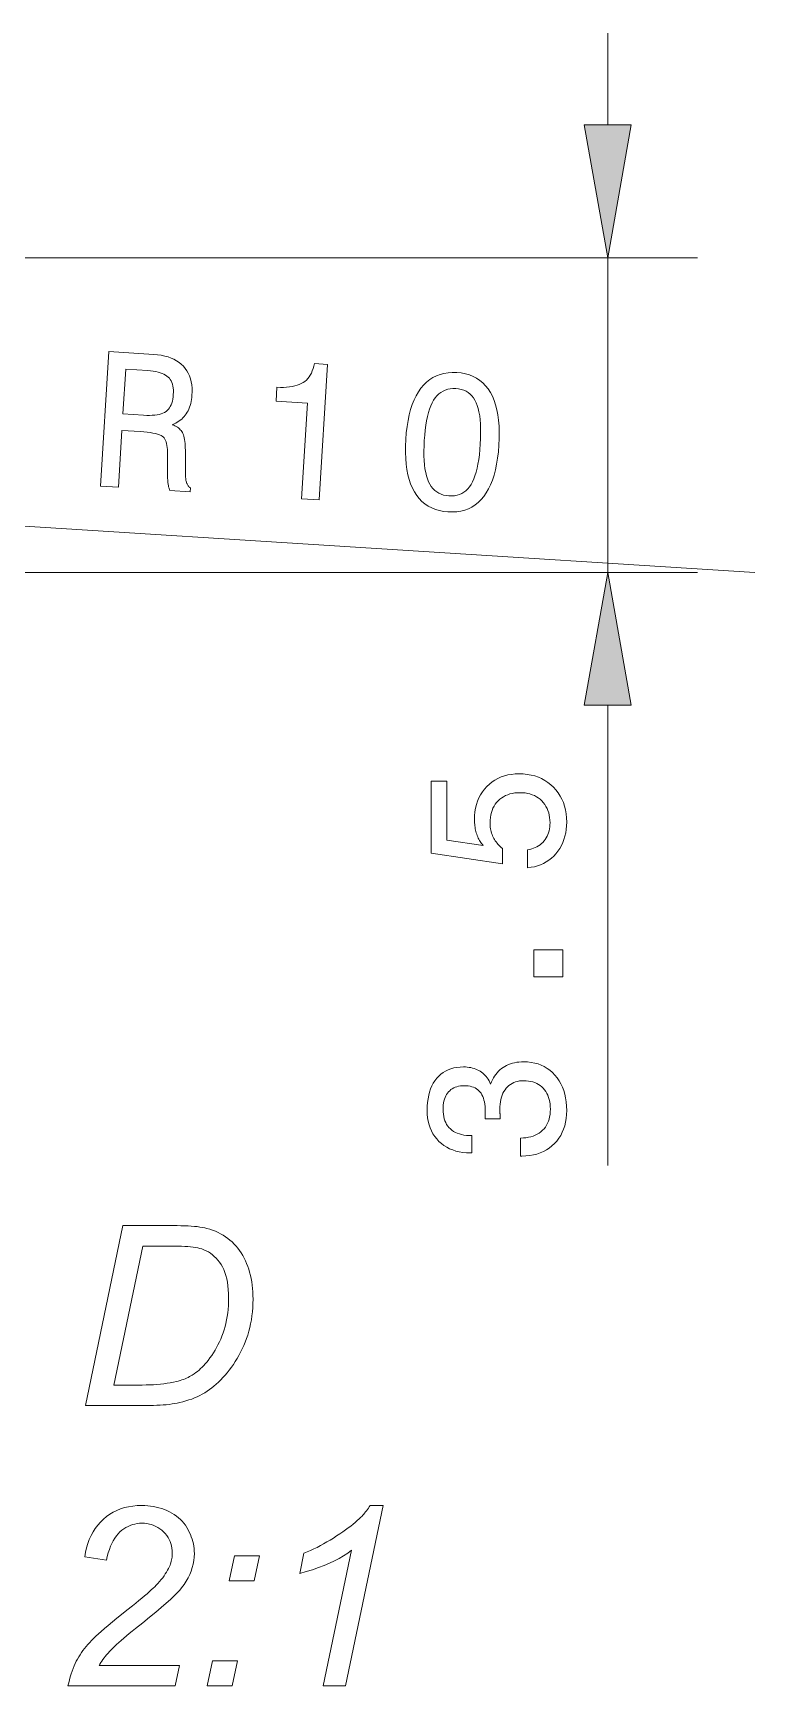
# Model space of a CAD drawing. Extents: x 0 to 297, y 0 to 420.
# Drawn here: x 234.82 to 250.89, y 331.59 to 368.37 of the extents above; entities that cross this region are included whole.
import ezdxf

# ---------------------------------------------------------------- set-up
doc = ezdxf.new("R2010")
doc.units = 0

msp = doc.modelspace()

# ---------------------------------------------------------------- linework, layer by layer
at = {"color": 7, "lineweight": 13, "ltscale": 0.051139}
msp.add_line((247.615, 366.322), (247.615, 368.367), dxfattribs=at)
at = {"color": 7, "lineweight": 13, "ltscale": 0.453062}
msp.add_line((231.493, 363.367), (249.615, 363.367), dxfattribs=at)
at = {"color": 7, "lineweight": 13, "ltscale": 0.175}
msp.add_line((247.615, 356.367), (247.615, 363.367), dxfattribs=at)
at = {"color": 7, "lineweight": 13, "ltscale": 0.426139}
msp.add_line((233.881, 357.44), (250.893, 356.367), dxfattribs=at)
at = {"color": 7, "lineweight": 13, "ltscale": 0.468063}
msp.add_line((230.893, 356.367), (249.615, 356.367), dxfattribs=at)
at = {"color": 7, "lineweight": 13, "ltscale": 0.256111}
msp.add_line((247.615, 343.168), (247.615, 353.413), dxfattribs=at)
at = {"color": 7, "lineweight": 13}
for points in [[(247.094, 366.322), (247.615, 363.367), (248.136, 366.322)], [(236.322, 358.288), (236.511, 361.278), (237.51, 361.215), (237.596, 361.207), (237.678, 361.196), (237.755, 361.18), (237.828, 361.16), (237.896, 361.136), (237.959, 361.108), (238.019, 361.076), (238.073, 361.039), (238.124, 360.999), (238.169, 360.955), (238.211, 360.906), (238.247, 360.854), (238.278, 360.799), (238.305, 360.739), (238.326, 360.676), (238.343, 360.609), (238.355, 360.539), (238.362, 360.465), (238.364, 360.387), (238.361, 360.306), (238.357, 360.257), (238.351, 360.211), (238.343, 360.165), (238.333, 360.122), (238.322, 360.08), (238.308, 360.04), (238.293, 360.001), (238.275, 359.964), (238.256, 359.929), (238.235, 359.895), (238.212, 359.863), (238.187, 359.833), (238.16, 359.805), (238.132, 359.778), (238.101, 359.753), (238.069, 359.729), (238.035, 359.708), (238, 359.688), (237.962, 359.67), (237.923, 359.653), (237.954, 359.64), (237.983, 359.627), (238.011, 359.612), (238.036, 359.596), (238.06, 359.579), (238.081, 359.561), (238.101, 359.541), (238.118, 359.521), (238.134, 359.5), (238.148, 359.477), (238.16, 359.453), (238.171, 359.425), (238.181, 359.394), (238.19, 359.359), (238.197, 359.321), (238.203, 359.28), (238.208, 359.236), (238.211, 359.188), (238.213, 359.138), (238.214, 359.083), (238.215, 358.595), (238.215, 358.565), (238.216, 358.535), (238.218, 358.508), (238.219, 358.482), (238.222, 358.458), (238.224, 358.435), (238.228, 358.414), (238.232, 358.395), (238.236, 358.377), (238.24, 358.361), (238.246, 358.347), (238.252, 358.333), (238.259, 358.319), (238.266, 358.306), (238.274, 358.294), (238.283, 358.283), (238.293, 358.272), (238.303, 358.262), (238.314, 358.253), (238.326, 358.244), (238.321, 358.162), (237.868, 358.191), (237.863, 358.201), (237.858, 358.213), (237.854, 358.225), (237.85, 358.238), (237.845, 358.253), (237.842, 358.268), (237.838, 358.284), (237.835, 358.301), (237.832, 358.32), (237.829, 358.339), (237.827, 358.359), (237.825, 358.381), (237.823, 358.404), (237.821, 358.428), (237.82, 358.453), (237.818, 358.48), (237.817, 358.509), (237.817, 358.538), (237.816, 358.569), (237.816, 358.602), (237.82, 358.99), (237.819, 359.047), (237.816, 359.099), (237.812, 359.148), (237.805, 359.193), (237.796, 359.234), (237.786, 359.271), (237.773, 359.304), (237.759, 359.333), (237.742, 359.357), (237.724, 359.378), (237.701, 359.397), (237.672, 359.414), (237.637, 359.429), (237.595, 359.443), (237.547, 359.456), (237.493, 359.467), (237.432, 359.478), (237.365, 359.486), (237.291, 359.493), (237.212, 359.499), (236.801, 359.525), (236.722, 358.263)], [(237.375, 360.856), (236.887, 360.887), (236.824, 359.891), (237.285, 359.862), (237.353, 359.859), (237.418, 359.859), (237.478, 359.861), (237.533, 359.865), (237.585, 359.872), (237.633, 359.882), (237.677, 359.895), (237.716, 359.909), (237.751, 359.927), (237.783, 359.947), (237.811, 359.97), (237.836, 359.996), (237.859, 360.026), (237.879, 360.059), (237.897, 360.095), (237.912, 360.134), (237.924, 360.176), (237.934, 360.222), (237.941, 360.271), (237.946, 360.323), (237.948, 360.375), (237.947, 360.424), (237.943, 360.47), (237.936, 360.513), (237.926, 360.553), (237.913, 360.59), (237.898, 360.625), (237.879, 360.657), (237.858, 360.686), (237.833, 360.712), (237.805, 360.735), (237.773, 360.757), (237.737, 360.777), (237.698, 360.794), (237.654, 360.809), (237.606, 360.823), (237.554, 360.834), (237.499, 360.843), (237.439, 360.851)], [(240.798, 358.006), (240.932, 360.135), (240.234, 360.179), (240.253, 360.484), (240.328, 360.482), (240.4, 360.483), (240.467, 360.486), (240.531, 360.493), (240.591, 360.502), (240.647, 360.514), (240.7, 360.529), (240.748, 360.546), (240.793, 360.567), (240.834, 360.59), (240.872, 360.617), (240.907, 360.647), (240.939, 360.68), (240.969, 360.717), (240.995, 360.758), (241.019, 360.802), (241.04, 360.849), (241.059, 360.9), (241.074, 360.955), (241.087, 361.013), (241.379, 360.994), (241.189, 357.981)], [(243.12, 359.325), (243.132, 359.474), (243.149, 359.614), (243.171, 359.747), (243.197, 359.872), (243.229, 359.99), (243.265, 360.1), (243.306, 360.203), (243.352, 360.298), (243.403, 360.385), (243.458, 360.465), (243.519, 360.537), (243.583, 360.6), (243.652, 360.656), (243.725, 360.703), (243.803, 360.742), (243.885, 360.772), (243.971, 360.795), (244.061, 360.809), (244.156, 360.815), (244.256, 360.813), (244.355, 360.803), (244.449, 360.785), (244.538, 360.759), (244.621, 360.727), (244.698, 360.686), (244.77, 360.638), (244.837, 360.583), (244.898, 360.519), (244.954, 360.449), (245.004, 360.371), (245.049, 360.285), (245.087, 360.192), (245.121, 360.093), (245.148, 359.986), (245.17, 359.872), (245.186, 359.75), (245.196, 359.622), (245.201, 359.487), (245.2, 359.344), (245.193, 359.195), (245.181, 359.046), (245.164, 358.905), (245.142, 358.771), (245.116, 358.646), (245.085, 358.528), (245.049, 358.418), (245.009, 358.316), (244.963, 358.222), (244.913, 358.135), (244.858, 358.056), (244.798, 357.985), (244.734, 357.922), (244.666, 357.868), (244.593, 357.821), (244.515, 357.783), (244.433, 357.753), (244.347, 357.731), (244.256, 357.717), (244.16, 357.711), (244.06, 357.714), (243.961, 357.724), (243.868, 357.741), (243.78, 357.767), (243.697, 357.8), (243.62, 357.84), (243.548, 357.888), (243.481, 357.944), (243.42, 358.007), (243.363, 358.077), (243.313, 358.156), (243.268, 358.241), (243.228, 358.334), (243.195, 358.433), (243.167, 358.54), (243.145, 358.653), (243.128, 358.774), (243.118, 358.901), (243.113, 359.036), (243.114, 359.177)], [(243.533, 359.299), (243.527, 359.179), (243.524, 359.065), (243.525, 358.957), (243.529, 358.856), (243.537, 358.761), (243.548, 358.673), (243.563, 358.591), (243.581, 358.516), (243.602, 358.447), (243.627, 358.384), (243.656, 358.327), (243.688, 358.276), (243.724, 358.231), (243.764, 358.191), (243.808, 358.156), (243.855, 358.127), (243.906, 358.104), (243.961, 358.086), (244.02, 358.074), (244.082, 358.067), (244.146, 358.066), (244.206, 358.071), (244.263, 358.081), (244.316, 358.098), (244.367, 358.12), (244.414, 358.149), (244.459, 358.183), (244.5, 358.223), (244.538, 358.269), (244.573, 358.321), (244.605, 358.38), (244.634, 358.445), (244.661, 358.518), (244.685, 358.597), (244.707, 358.683), (244.727, 358.777), (244.743, 358.877), (244.758, 358.985), (244.769, 359.099), (244.778, 359.221), (244.785, 359.343), (244.787, 359.458), (244.787, 359.567), (244.783, 359.669), (244.775, 359.764), (244.765, 359.853), (244.75, 359.935), (244.733, 360.011), (244.712, 360.079), (244.687, 360.141), (244.659, 360.197), (244.628, 360.248), (244.592, 360.293), (244.552, 360.332), (244.509, 360.366), (244.461, 360.395), (244.41, 360.418), (244.355, 360.436), (244.296, 360.448), (244.233, 360.455), (244.17, 360.456), (244.11, 360.451), (244.054, 360.44), (244, 360.424), (243.949, 360.401), (243.902, 360.372), (243.857, 360.337), (243.815, 360.297), (243.777, 360.25), (243.741, 360.198), (243.709, 360.139), (243.679, 360.073), (243.651, 360), (243.627, 359.921), (243.604, 359.834), (243.585, 359.741), (243.568, 359.641), (243.554, 359.534), (243.542, 359.42)], [(248.136, 353.413), (247.615, 356.367), (247.094, 353.413)], [(245.833, 349.795), (245.833, 350.195), (245.879, 350.203), (245.923, 350.214), (245.964, 350.228), (246.004, 350.243), (246.041, 350.262), (246.077, 350.282), (246.111, 350.306), (246.142, 350.331), (246.171, 350.359), (246.199, 350.39), (246.224, 350.423), (246.246, 350.457), (246.266, 350.493), (246.283, 350.531), (246.298, 350.571), (246.309, 350.613), (246.319, 350.656), (246.325, 350.701), (246.329, 350.747), (246.331, 350.796), (246.329, 350.855), (246.323, 350.912), (246.314, 350.966), (246.301, 351.018), (246.285, 351.068), (246.265, 351.115), (246.241, 351.16), (246.213, 351.203), (246.182, 351.243), (246.147, 351.281), (246.109, 351.316), (246.069, 351.347), (246.027, 351.374), (245.982, 351.398), (245.935, 351.418), (245.885, 351.435), (245.834, 351.448), (245.779, 351.457), (245.723, 351.462), (245.664, 351.464), (245.604, 351.462), (245.547, 351.457), (245.492, 351.448), (245.44, 351.435), (245.39, 351.419), (245.342, 351.399), (245.297, 351.375), (245.255, 351.348), (245.215, 351.317), (245.177, 351.283), (245.143, 351.245), (245.112, 351.205), (245.085, 351.163), (245.061, 351.118), (245.041, 351.071), (245.025, 351.021), (245.012, 350.968), (245.003, 350.913), (244.998, 350.856), (244.996, 350.796), (244.997, 350.761), (244.999, 350.727), (245.002, 350.694), (245.007, 350.661), (245.013, 350.629), (245.021, 350.597), (245.03, 350.566), (245.041, 350.536), (245.052, 350.506), (245.066, 350.477), (245.08, 350.448), (245.096, 350.42), (245.113, 350.393), (245.132, 350.367), (245.152, 350.341), (245.173, 350.317), (245.196, 350.292), (245.22, 350.269), (245.246, 350.246), (245.272, 350.225), (245.272, 349.881), (243.683, 350.117), (243.683, 351.719), (244.037, 351.719), (244.037, 350.406), (244.844, 350.286), (244.826, 350.308), (244.808, 350.33), (244.791, 350.354), (244.776, 350.378), (244.761, 350.403), (244.747, 350.429), (244.734, 350.455), (244.721, 350.483), (244.71, 350.511), (244.7, 350.54), (244.69, 350.569), (244.682, 350.599), (244.675, 350.63), (244.668, 350.661), (244.663, 350.693), (244.658, 350.725), (244.655, 350.758), (244.652, 350.791), (244.651, 350.825), (244.65, 350.859), (244.653, 350.95), (244.661, 351.037), (244.675, 351.12), (244.694, 351.2), (244.719, 351.276), (244.749, 351.348), (244.785, 351.417), (244.826, 351.483), (244.872, 351.544), (244.924, 351.602), (244.981, 351.656), (245.041, 351.704), (245.104, 351.746), (245.171, 351.782), (245.241, 351.813), (245.315, 351.839), (245.392, 351.858), (245.472, 351.872), (245.556, 351.881), (245.643, 351.884), (245.736, 351.881), (245.825, 351.872), (245.911, 351.857), (245.992, 351.836), (246.071, 351.809), (246.145, 351.776), (246.217, 351.738), (246.284, 351.693), (246.348, 351.642), (246.409, 351.585), (246.464, 351.524), (246.514, 351.459), (246.558, 351.39), (246.596, 351.318), (246.628, 351.242), (246.655, 351.163), (246.675, 351.079), (246.69, 350.993), (246.699, 350.902), (246.702, 350.809), (246.699, 350.725), (246.692, 350.645), (246.68, 350.567), (246.663, 350.493), (246.642, 350.421), (246.615, 350.352), (246.584, 350.286), (246.548, 350.223), (246.508, 350.163), (246.462, 350.105), (246.413, 350.052), (246.361, 350.004), (246.305, 349.96), (246.247, 349.922), (246.185, 349.888), (246.121, 349.859), (246.053, 349.836), (245.983, 349.817), (245.91, 349.803)], [(246.615, 347.368), (245.972, 347.368), (245.972, 347.965), (246.615, 347.965)], [(245.675, 343.379), (245.675, 343.778), (245.737, 343.781), (245.796, 343.787), (245.852, 343.796), (245.905, 343.809), (245.956, 343.824), (246.003, 343.843), (246.048, 343.866), (246.09, 343.891), (246.129, 343.92), (246.165, 343.952), (246.198, 343.986), (246.228, 344.024), (246.254, 344.064), (246.276, 344.107), (246.296, 344.153), (246.311, 344.201), (246.323, 344.252), (246.332, 344.305), (246.337, 344.362), (246.339, 344.421), (246.337, 344.478), (246.333, 344.534), (246.325, 344.586), (246.314, 344.637), (246.299, 344.684), (246.282, 344.73), (246.262, 344.772), (246.238, 344.813), (246.211, 344.85), (246.181, 344.886), (246.148, 344.918), (246.113, 344.947), (246.075, 344.972), (246.036, 344.994), (245.993, 345.013), (245.949, 345.028), (245.902, 345.04), (245.852, 345.048), (245.801, 345.054), (245.747, 345.055), (245.698, 345.054), (245.651, 345.049), (245.606, 345.04), (245.564, 345.028), (245.523, 345.013), (245.485, 344.995), (245.45, 344.973), (245.416, 344.948), (245.385, 344.919), (245.356, 344.888), (245.329, 344.853), (245.305, 344.815), (245.284, 344.775), (245.266, 344.732), (245.25, 344.686), (245.238, 344.638), (245.228, 344.586), (245.221, 344.532), (245.217, 344.476), (245.215, 344.416), (245.215, 344.408), (245.215, 344.399), (245.216, 344.391), (245.216, 344.382), (245.216, 344.373), (245.216, 344.364), (245.216, 344.355), (245.217, 344.346), (245.217, 344.337), (245.217, 344.328), (245.218, 344.318), (245.218, 344.308), (245.219, 344.297), (245.219, 344.286), (245.22, 344.274), (245.221, 344.262), (245.221, 344.249), (245.222, 344.235), (245.223, 344.221), (245.224, 344.206), (244.884, 344.206), (244.885, 344.215), (244.885, 344.224), (244.885, 344.233), (244.886, 344.242), (244.886, 344.251), (244.886, 344.26), (244.887, 344.268), (244.887, 344.277), (244.887, 344.286), (244.887, 344.294), (244.888, 344.303), (244.888, 344.311), (244.888, 344.319), (244.888, 344.327), (244.888, 344.335), (244.888, 344.342), (244.888, 344.35), (244.889, 344.358), (244.889, 344.365), (244.889, 344.372), (244.887, 344.429), (244.884, 344.483), (244.878, 344.533), (244.87, 344.581), (244.86, 344.625), (244.847, 344.667), (244.832, 344.706), (244.815, 344.741), (244.795, 344.774), (244.774, 344.803), (244.749, 344.83), (244.723, 344.854), (244.694, 344.875), (244.662, 344.893), (244.628, 344.908), (244.592, 344.921), (244.553, 344.931), (244.512, 344.938), (244.469, 344.942), (244.423, 344.943), (244.378, 344.942), (244.336, 344.938), (244.296, 344.931), (244.257, 344.922), (244.221, 344.91), (244.187, 344.895), (244.156, 344.877), (244.126, 344.856), (244.098, 344.833), (244.073, 344.808), (244.049, 344.779), (244.029, 344.748), (244.01, 344.715), (243.994, 344.68), (243.981, 344.642), (243.97, 344.601), (243.961, 344.559), (243.955, 344.514), (243.952, 344.466), (243.95, 344.416), (243.952, 344.36), (243.957, 344.307), (243.965, 344.257), (243.976, 344.209), (243.991, 344.164), (244.009, 344.122), (244.03, 344.083), (244.054, 344.046), (244.082, 344.012), (244.113, 343.981), (244.147, 343.953), (244.184, 343.928), (244.224, 343.905), (244.267, 343.886), (244.313, 343.87), (244.362, 343.856), (244.414, 343.846), (244.47, 343.838), (244.528, 343.834), (244.589, 343.832), (244.589, 343.449), (244.56, 343.449), (244.473, 343.451), (244.391, 343.459), (244.311, 343.472), (244.236, 343.49), (244.164, 343.513), (244.095, 343.541), (244.031, 343.574), (243.969, 343.613), (243.912, 343.656), (243.858, 343.705), (243.808, 343.758), (243.764, 343.815), (243.724, 343.875), (243.69, 343.938), (243.662, 344.006), (243.638, 344.076), (243.62, 344.151), (243.607, 344.229), (243.599, 344.31), (243.596, 344.395), (243.598, 344.485), (243.605, 344.571), (243.615, 344.653), (243.63, 344.73), (243.649, 344.803), (243.673, 344.872), (243.701, 344.938), (243.732, 344.998), (243.769, 345.055), (243.809, 345.108), (243.853, 345.156), (243.901, 345.199), (243.952, 345.237), (244.006, 345.27), (244.064, 345.298), (244.125, 345.32), (244.19, 345.338), (244.258, 345.351), (244.329, 345.358), (244.404, 345.361), (244.446, 345.36), (244.488, 345.357), (244.528, 345.352), (244.567, 345.346), (244.605, 345.337), (244.641, 345.326), (244.677, 345.314), (244.711, 345.3), (244.743, 345.283), (244.775, 345.265), (244.805, 345.245), (244.833, 345.223), (244.86, 345.199), (244.886, 345.174), (244.91, 345.146), (244.933, 345.117), (244.954, 345.086), (244.974, 345.053), (244.992, 345.018), (245.009, 344.981), (245.027, 345.029), (245.048, 345.074), (245.071, 345.116), (245.095, 345.157), (245.122, 345.195), (245.151, 345.23), (245.181, 345.264), (245.214, 345.294), (245.248, 345.323), (245.285, 345.349), (245.323, 345.373), (245.363, 345.395), (245.405, 345.413), (245.449, 345.43), (245.494, 345.443), (245.541, 345.455), (245.59, 345.464), (245.64, 345.47), (245.693, 345.474), (245.747, 345.475), (245.831, 345.472), (245.913, 345.463), (245.991, 345.448), (246.065, 345.428), (246.136, 345.401), (246.204, 345.369), (246.268, 345.33), (246.329, 345.286), (246.386, 345.236), (246.44, 345.18), (246.49, 345.119), (246.534, 345.054), (246.574, 344.985), (246.608, 344.912), (246.636, 344.836), (246.66, 344.756), (246.678, 344.671), (246.691, 344.583), (246.699, 344.491), (246.702, 344.395), (246.699, 344.304), (246.691, 344.217), (246.677, 344.134), (246.658, 344.054), (246.634, 343.978), (246.604, 343.906), (246.568, 343.838), (246.528, 343.773), (246.481, 343.712), (246.43, 343.655), (246.373, 343.603), (246.314, 343.556), (246.25, 343.515), (246.183, 343.479), (246.112, 343.448), (246.038, 343.423), (245.96, 343.404), (245.878, 343.39), (245.793, 343.382), (245.704, 343.379)], [(235.99, 337.83), (236.825, 341.83), (238.031, 341.83), (238.116, 341.829), (238.196, 341.827), (238.273, 341.824), (238.345, 341.82), (238.414, 341.814), (238.478, 341.807), (238.538, 341.799), (238.594, 341.79), (238.646, 341.779), (238.694, 341.767), (238.759, 341.749), (238.821, 341.728), (238.882, 341.704), (238.941, 341.678), (238.998, 341.649), (239.053, 341.618), (239.106, 341.584), (239.157, 341.547), (239.206, 341.508), (239.253, 341.466), (239.299, 341.421), (239.342, 341.374), (239.382, 341.326), (239.421, 341.275), (239.457, 341.222), (239.49, 341.166), (239.522, 341.109), (239.551, 341.049), (239.578, 340.988), (239.603, 340.924), (239.625, 340.858), (239.645, 340.791), (239.663, 340.722), (239.678, 340.651), (239.691, 340.579), (239.701, 340.506), (239.709, 340.431), (239.715, 340.354), (239.719, 340.275), (239.72, 340.195), (239.719, 340.1), (239.714, 340.006), (239.707, 339.913), (239.697, 339.823), (239.684, 339.734), (239.667, 339.647), (239.648, 339.561), (239.627, 339.478), (239.602, 339.396), (239.574, 339.315), (239.544, 339.237), (239.512, 339.16), (239.478, 339.086), (239.443, 339.013), (239.406, 338.942), (239.366, 338.873), (239.326, 338.806), (239.283, 338.741), (239.238, 338.678), (239.192, 338.617), (239.145, 338.558), (239.097, 338.502), (239.048, 338.448), (239, 338.397), (238.951, 338.348), (238.901, 338.302), (238.851, 338.259), (238.8, 338.218), (238.75, 338.18), (238.698, 338.145), (238.646, 338.112), (238.591, 338.08), (238.535, 338.051), (238.477, 338.023), (238.417, 337.997), (238.355, 337.972), (238.291, 337.95), (238.225, 337.929), (238.158, 337.91), (238.088, 337.893), (238.034, 337.881), (237.977, 337.87), (237.917, 337.861), (237.855, 337.852), (237.79, 337.845), (237.723, 337.84), (237.654, 337.835), (237.582, 337.832), (237.508, 337.83), (237.431, 337.83)], [(236.62, 338.283), (237.253, 338.283), (237.338, 338.284), (237.421, 338.286), (237.502, 338.29), (237.581, 338.295), (237.658, 338.302), (237.733, 338.311), (237.806, 338.321), (237.878, 338.333), (237.947, 338.347), (238.015, 338.362), (238.056, 338.372), (238.095, 338.383), (238.134, 338.395), (238.171, 338.409), (238.207, 338.423), (238.242, 338.437), (238.276, 338.453), (238.308, 338.47), (238.339, 338.488), (238.369, 338.506), (238.408, 338.532), (238.445, 338.559), (238.482, 338.587), (238.519, 338.617), (238.554, 338.649), (238.589, 338.682), (238.623, 338.717), (238.657, 338.754), (238.689, 338.792), (238.721, 338.831), (238.762, 338.885), (238.801, 338.941), (238.838, 338.998), (238.874, 339.057), (238.908, 339.117), (238.94, 339.179), (238.971, 339.242), (239, 339.307), (239.027, 339.373), (239.053, 339.441), (239.076, 339.51), (239.098, 339.582), (239.116, 339.655), (239.132, 339.73), (239.146, 339.807), (239.157, 339.886), (239.166, 339.966), (239.172, 340.049), (239.176, 340.134), (239.177, 340.22), (239.175, 340.315), (239.17, 340.405), (239.162, 340.491), (239.15, 340.572), (239.135, 340.649), (239.116, 340.722), (239.094, 340.79), (239.069, 340.853), (239.04, 340.912), (239.008, 340.966), (238.973, 341.017), (238.937, 341.063), (238.898, 341.107), (238.858, 341.146), (238.816, 341.183), (238.771, 341.216), (238.726, 341.245), (238.678, 341.27), (238.628, 341.293), (238.577, 341.311), (238.536, 341.323), (238.491, 341.334), (238.441, 341.343), (238.387, 341.352), (238.329, 341.358), (238.267, 341.364), (238.2, 341.368), (238.129, 341.372), (238.053, 341.373), (237.974, 341.374), (237.267, 341.374)], [(235.601, 331.587), (235.617, 331.657), (235.634, 331.725), (235.652, 331.791), (235.672, 331.854), (235.692, 331.915), (235.714, 331.974), (235.737, 332.031), (235.761, 332.085), (235.786, 332.136), (235.813, 332.186), (235.841, 332.234), (235.87, 332.281), (235.902, 332.329), (235.935, 332.375), (235.97, 332.421), (236.007, 332.467), (236.045, 332.512), (236.086, 332.556), (236.128, 332.601), (236.172, 332.644), (236.22, 332.691), (236.278, 332.743), (236.343, 332.801), (236.417, 332.865), (236.499, 332.934), (236.589, 333.01), (236.688, 333.092), (236.795, 333.179), (236.91, 333.272), (237.034, 333.371), (237.109, 333.431), (237.179, 333.488), (237.244, 333.542), (237.304, 333.592), (237.36, 333.639), (237.41, 333.683), (237.456, 333.724), (237.497, 333.762), (237.532, 333.796), (237.563, 333.827), (237.603, 333.87), (237.641, 333.912), (237.676, 333.954), (237.709, 333.996), (237.74, 334.038), (237.768, 334.079), (237.795, 334.121), (237.819, 334.162), (237.841, 334.204), (237.861, 334.245), (237.872, 334.273), (237.883, 334.301), (237.893, 334.33), (237.901, 334.36), (237.908, 334.39), (237.913, 334.42), (237.918, 334.451), (237.921, 334.483), (237.923, 334.515), (237.923, 334.547), (237.921, 334.602), (237.915, 334.654), (237.906, 334.705), (237.892, 334.755), (237.875, 334.802), (237.853, 334.848), (237.828, 334.892), (237.798, 334.935), (237.765, 334.976), (237.728, 335.015), (237.688, 335.052), (237.647, 335.085), (237.603, 335.113), (237.558, 335.138), (237.511, 335.16), (237.462, 335.177), (237.412, 335.19), (237.359, 335.2), (237.305, 335.206), (237.249, 335.208), (237.194, 335.206), (237.14, 335.2), (237.087, 335.19), (237.036, 335.176), (236.986, 335.159), (236.938, 335.137), (236.891, 335.112), (236.845, 335.083), (236.801, 335.05), (236.758, 335.013), (236.717, 334.971), (236.679, 334.925), (236.643, 334.874), (236.609, 334.819), (236.578, 334.759), (236.549, 334.694), (236.523, 334.624), (236.499, 334.549), (236.477, 334.47), (236.458, 334.386), (235.975, 334.457), (235.992, 334.561), (236.014, 334.661), (236.042, 334.756), (236.075, 334.847), (236.114, 334.933), (236.158, 335.015), (236.207, 335.092), (236.262, 335.165), (236.323, 335.233), (236.389, 335.296), (236.459, 335.355), (236.532, 335.407), (236.609, 335.453), (236.689, 335.493), (236.773, 335.527), (236.86, 335.554), (236.95, 335.576), (237.044, 335.591), (237.141, 335.6), (237.241, 335.603), (237.309, 335.602), (237.375, 335.598), (237.44, 335.591), (237.504, 335.581), (237.566, 335.568), (237.627, 335.552), (237.687, 335.534), (237.746, 335.513), (237.803, 335.488), (237.859, 335.461), (237.913, 335.432), (237.964, 335.4), (238.013, 335.366), (238.059, 335.33), (238.102, 335.291), (238.142, 335.25), (238.179, 335.207), (238.214, 335.161), (238.246, 335.113), (238.275, 335.063), (238.302, 335.012), (238.325, 334.96), (238.346, 334.908), (238.364, 334.855), (238.38, 334.802), (238.392, 334.749), (238.402, 334.696), (238.409, 334.642), (238.413, 334.588), (238.414, 334.534), (238.412, 334.454), (238.403, 334.376), (238.389, 334.297), (238.369, 334.22), (238.343, 334.143), (238.312, 334.066), (238.275, 333.991), (238.233, 333.916), (238.185, 333.841), (238.131, 333.767), (238.089, 333.717), (238.034, 333.658), (237.965, 333.589), (237.883, 333.513), (237.787, 333.427), (237.678, 333.332), (237.555, 333.228), (237.418, 333.116), (237.268, 332.994), (237.105, 332.864), (237.033, 332.807), (236.966, 332.752), (236.902, 332.7), (236.842, 332.649), (236.786, 332.601), (236.733, 332.554), (236.684, 332.51), (236.639, 332.467), (236.598, 332.427), (236.56, 332.389), (236.526, 332.352), (236.492, 332.316), (236.461, 332.28), (236.432, 332.244), (236.404, 332.209), (236.378, 332.174), (236.354, 332.14), (236.331, 332.106), (236.311, 332.073), (236.292, 332.04), (238.082, 332.04), (237.986, 331.587)], [(241.279, 331.587), (241.912, 334.607), (241.827, 334.544), (241.735, 334.484), (241.637, 334.426), (241.532, 334.37), (241.42, 334.318), (241.301, 334.267), (241.176, 334.219), (241.044, 334.174), (240.906, 334.132), (240.761, 334.092), (240.854, 334.539), (240.927, 334.57), (241.001, 334.602), (241.074, 334.636), (241.147, 334.671), (241.22, 334.709), (241.292, 334.748), (241.365, 334.79), (241.437, 334.833), (241.509, 334.877), (241.581, 334.924), (241.651, 334.971), (241.717, 335.016), (241.78, 335.061), (241.839, 335.104), (241.895, 335.146), (241.947, 335.187), (241.996, 335.227), (242.041, 335.265), (242.082, 335.303), (242.12, 335.339), (242.141, 335.361), (242.163, 335.384), (242.184, 335.408), (242.205, 335.433), (242.226, 335.459), (242.247, 335.486), (242.267, 335.514), (242.287, 335.543), (242.307, 335.573), (242.327, 335.603), (242.614, 335.603), (241.776, 331.587)], [(239.189, 333.925), (239.307, 334.485), (239.863, 334.485), (239.749, 333.925)], [(238.701, 331.587), (238.818, 332.146), (239.378, 332.146), (239.258, 331.587)]]:
    msp.add_lwpolyline(points, close=True, dxfattribs=at)
for points in [[(247.094, 366.322), (247.615, 363.367), (247.094, 366.322), (248.136, 366.322)], [(248.136, 353.413), (247.615, 356.367), (248.136, 353.413), (247.094, 353.413)]]:
    msp.add_solid(points, dxfattribs=at)

doc.saveas('drawing.dxf')
